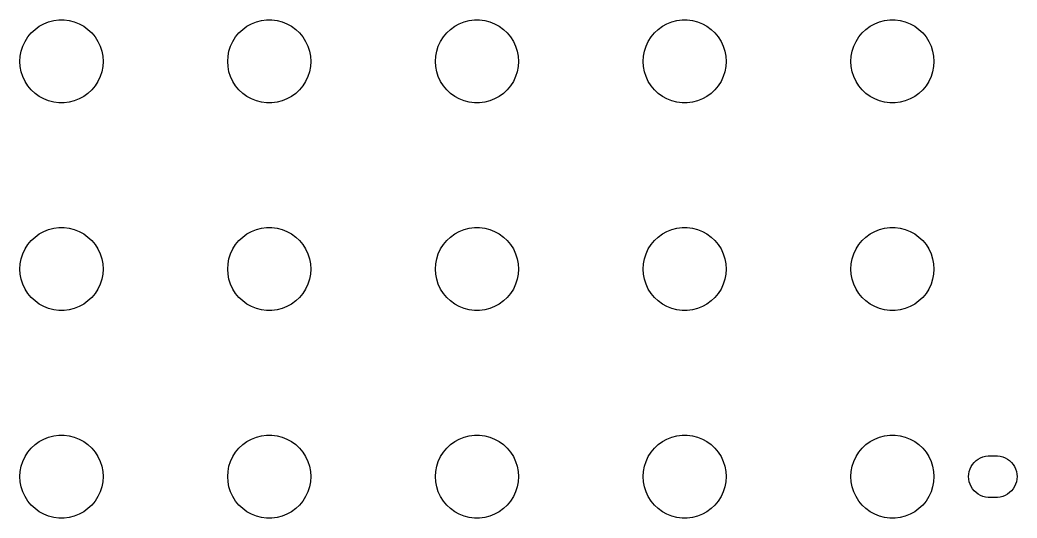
# Model space of a CAD drawing. Header units: metres. Extents: x -156 to 156, y -156 to 156.
# Drawn here: x -78 to -6, y -3 to 33 of the extents above; entities that cross this region are included whole.
import ezdxf

# ---------------------------------------------------------------- set-up
doc = ezdxf.new("R2010")
doc.units = ezdxf.units.M

msp = doc.modelspace()

# ---------------------------------------------------------------- linework, layer by layer
for p, q in [((-76.9123, 32.3115), (-76.6075, 32.533)), ((-76.6075, 32.533), (-76.2773, 32.7145)), ((-76.2773, 32.7145), (-75.927, 32.8532)), ((-75.927, 32.8532), (-75.5621, 32.9469)), ((-75.5621, 32.9469), (-75.1884, 32.9941)), ((-75.1884, 32.9941), (-74.8116, 32.9941)), ((-74.8116, 32.9941), (-74.4379, 32.9469)), ((-74.4379, 32.9469), (-74.073, 32.8532)), ((-74.073, 32.8532), (-73.7227, 32.7145)), ((-73.7227, 32.7145), (-73.3925, 32.533)), ((-73.3925, 32.533), (-73.0877, 32.3115)), ((-61.9123, 32.3115), (-61.6075, 32.533)), ((-61.6075, 32.533), (-61.2773, 32.7145)), ((-61.2773, 32.7145), (-60.927, 32.8532)), ((-60.927, 32.8532), (-60.5621, 32.9469)), ((-60.5621, 32.9469), (-60.1884, 32.9941)), ((-60.1884, 32.9941), (-59.8116, 32.9941)), ((-59.8116, 32.9941), (-59.4379, 32.9469)), ((-59.4379, 32.9469), (-59.0729, 32.8532)), ((-59.0729, 32.8532), (-58.7227, 32.7145)), ((-58.7227, 32.7145), (-58.3925, 32.533)), ((-58.3925, 32.533), (-58.0877, 32.3115)), ((-46.9123, 32.3115), (-46.6075, 32.533)), ((-46.6075, 32.533), (-46.2773, 32.7145)), ((-46.2773, 32.7145), (-45.927, 32.8532)), ((-45.927, 32.8532), (-45.5621, 32.9469)), ((-45.5621, 32.9469), (-45.1884, 32.9941)), ((-45.1884, 32.9941), (-44.8116, 32.9941)), ((-44.8116, 32.9941), (-44.4379, 32.9469)), ((-44.4379, 32.9469), (-44.0729, 32.8532)), ((-44.0729, 32.8532), (-43.7227, 32.7145)), ((-43.7227, 32.7145), (-43.3925, 32.533)), ((-43.3925, 32.533), (-43.0877, 32.3115)), ((-31.9123, 32.3115), (-31.6075, 32.533)), ((-31.6075, 32.533), (-31.2773, 32.7145)), ((-31.2773, 32.7145), (-30.927, 32.8532)), ((-30.927, 32.8532), (-30.5621, 32.9469)), ((-30.5621, 32.9469), (-30.1884, 32.9941)), ((-30.1884, 32.9941), (-29.8116, 32.9941)), ((-29.8116, 32.9941), (-29.4379, 32.9469)), ((-29.4379, 32.9469), (-29.0729, 32.8532)), ((-29.0729, 32.8532), (-28.7227, 32.7145)), ((-28.7227, 32.7145), (-28.3925, 32.533)), ((-28.3925, 32.533), (-28.0877, 32.3115)), ((-16.9123, 32.3115), (-16.6075, 32.533)), ((-16.6075, 32.533), (-16.2773, 32.7145)), ((-16.2773, 32.7145), (-15.927, 32.8532)), ((-15.927, 32.8532), (-15.5621, 32.9469)), ((-15.5621, 32.9469), (-15.1884, 32.9941)), ((-15.1884, 32.9941), (-14.8116, 32.9941)), ((-14.8116, 32.9941), (-14.4379, 32.9469)), ((-14.4379, 32.9469), (-14.0729, 32.8532)), ((-14.0729, 32.8532), (-13.7227, 32.7145)), ((-13.7227, 32.7145), (-13.3925, 32.533)), ((-13.3925, 32.533), (-13.0877, 32.3115)), ((-77.6289, 31.4453), (-77.427, 31.7634)), ((-77.427, 31.7634), (-77.1869, 32.0536)), ((-77.1869, 32.0536), (-76.9123, 32.3115)), ((-73.0877, 32.3115), (-72.8131, 32.0536)), ((-72.8131, 32.0536), (-72.573, 31.7634)), ((-72.573, 31.7634), (-72.3711, 31.4453)), ((-62.6289, 31.4453), (-62.427, 31.7634)), ((-62.427, 31.7634), (-62.1869, 32.0536)), ((-62.1869, 32.0536), (-61.9123, 32.3115)), ((-58.0877, 32.3115), (-57.8131, 32.0536)), ((-57.8131, 32.0536), (-57.5729, 31.7634)), ((-57.5729, 31.7634), (-57.3711, 31.4453)), ((-47.6289, 31.4453), (-47.427, 31.7634)), ((-47.427, 31.7634), (-47.1869, 32.0536)), ((-47.1869, 32.0536), (-46.9123, 32.3115)), ((-43.0877, 32.3115), (-42.8131, 32.0536)), ((-42.8131, 32.0536), (-42.5729, 31.7634)), ((-42.5729, 31.7634), (-42.3711, 31.4453)), ((-32.6289, 31.4453), (-32.427, 31.7634)), ((-32.427, 31.7634), (-32.1869, 32.0536)), ((-32.1869, 32.0536), (-31.9123, 32.3115)), ((-28.0877, 32.3115), (-27.8131, 32.0536)), ((-27.8131, 32.0536), (-27.5729, 31.7634)), ((-27.5729, 31.7634), (-27.3711, 31.4453)), ((-17.6289, 31.4453), (-17.427, 31.7634)), ((-17.427, 31.7634), (-17.1869, 32.0536)), ((-17.1869, 32.0536), (-16.9123, 32.3115)), ((-13.0877, 32.3115), (-12.8131, 32.0536)), ((-12.8131, 32.0536), (-12.5729, 31.7634)), ((-12.5729, 31.7634), (-12.3711, 31.4453)), ((-77.9057, 30.7461), (-77.7893, 31.1044)), ((-77.7893, 31.1044), (-77.6289, 31.4453)), ((-72.3711, 31.4453), (-72.2107, 31.1044)), ((-72.2107, 31.1044), (-72.0943, 30.7461)), ((-62.9057, 30.7461), (-62.7893, 31.1044)), ((-62.7893, 31.1044), (-62.6289, 31.4453)), ((-57.3711, 31.4453), (-57.2107, 31.1044)), ((-57.2107, 31.1044), (-57.0942, 30.7461)), ((-47.9057, 30.7461), (-47.7893, 31.1044)), ((-47.7893, 31.1044), (-47.6289, 31.4453)), ((-42.3711, 31.4453), (-42.2107, 31.1044)), ((-42.2107, 31.1044), (-42.0942, 30.7461)), ((-32.9057, 30.7461), (-32.7893, 31.1044)), ((-32.7893, 31.1044), (-32.6289, 31.4453)), ((-27.3711, 31.4453), (-27.2107, 31.1044)), ((-27.2107, 31.1044), (-27.0942, 30.7461)), ((-17.9057, 30.7461), (-17.7893, 31.1044)), ((-17.7893, 31.1044), (-17.6289, 31.4453)), ((-12.3711, 31.4453), (-12.2107, 31.1044)), ((-12.2107, 31.1044), (-12.0942, 30.7461)), ((-78, 30), (-77.9763, 30.376)), ((-77.9763, 30.376), (-77.9057, 30.7461)), ((-72.0943, 30.7461), (-72.0237, 30.376)), ((-72.0237, 30.376), (-72, 30)), ((-63, 30), (-62.9763, 30.376)), ((-62.9763, 30.376), (-62.9057, 30.7461)), ((-57.0942, 30.7461), (-57.0237, 30.376)), ((-57.0237, 30.376), (-57, 30)), ((-48, 30), (-47.9763, 30.376)), ((-47.9763, 30.376), (-47.9057, 30.7461)), ((-42.0942, 30.7461), (-42.0237, 30.376)), ((-42.0237, 30.376), (-42, 30)), ((-33, 30), (-32.9763, 30.376)), ((-32.9763, 30.376), (-32.9057, 30.7461)), ((-27.0942, 30.7461), (-27.0237, 30.376)), ((-27.0237, 30.376), (-27, 30)), ((-18, 30), (-17.9763, 30.376)), ((-17.9763, 30.376), (-17.9057, 30.7461)), ((-12.0942, 30.7461), (-12.0237, 30.376)), ((-12.0237, 30.376), (-12, 30)), ((-77.9763, 29.624), (-78, 30)), ((-77.9057, 29.2539), (-77.9763, 29.624)), ((-72.0237, 29.624), (-72.0943, 29.2539)), ((-72, 30), (-72.0237, 29.624)), ((-62.9763, 29.624), (-63, 30)), ((-62.9057, 29.2539), (-62.9763, 29.624)), ((-57.0237, 29.624), (-57.0942, 29.2539)), ((-57, 30), (-57.0237, 29.624)), ((-47.9763, 29.624), (-48, 30)), ((-47.9057, 29.2539), (-47.9763, 29.624)), ((-42.0237, 29.624), (-42.0942, 29.2539)), ((-42, 30), (-42.0237, 29.624)), ((-32.9763, 29.624), (-33, 30)), ((-32.9057, 29.2539), (-32.9763, 29.624)), ((-27.0237, 29.624), (-27.0942, 29.2539)), ((-27, 30), (-27.0237, 29.624)), ((-17.9763, 29.624), (-18, 30)), ((-17.9057, 29.2539), (-17.9763, 29.624)), ((-12.0237, 29.624), (-12.0942, 29.2539)), ((-12, 30), (-12.0237, 29.624)), ((-77.7893, 28.8956), (-77.9057, 29.2539)), ((-77.6289, 28.5547), (-77.7893, 28.8956)), ((-72.2107, 28.8956), (-72.3711, 28.5547)), ((-72.0943, 29.2539), (-72.2107, 28.8956)), ((-62.7893, 28.8956), (-62.9057, 29.2539)), ((-62.6289, 28.5547), (-62.7893, 28.8956)), ((-57.2107, 28.8956), (-57.3711, 28.5547)), ((-57.0942, 29.2539), (-57.2107, 28.8956)), ((-47.7893, 28.8956), (-47.9057, 29.2539)), ((-47.6289, 28.5547), (-47.7893, 28.8956)), ((-42.2107, 28.8956), (-42.3711, 28.5547)), ((-42.0942, 29.2539), (-42.2107, 28.8956)), ((-32.7893, 28.8956), (-32.9057, 29.2539)), ((-32.6289, 28.5547), (-32.7893, 28.8956)), ((-27.2107, 28.8956), (-27.3711, 28.5547)), ((-27.0942, 29.2539), (-27.2107, 28.8956)), ((-17.7893, 28.8956), (-17.9057, 29.2539)), ((-17.6289, 28.5547), (-17.7893, 28.8956)), ((-12.2107, 28.8956), (-12.3711, 28.5547)), ((-12.0942, 29.2539), (-12.2107, 28.8956)), ((-77.427, 28.2366), (-77.6289, 28.5547)), ((-77.1869, 27.9464), (-77.427, 28.2366)), ((-72.573, 28.2366), (-72.8131, 27.9464)), ((-72.3711, 28.5547), (-72.573, 28.2366)), ((-62.427, 28.2366), (-62.6289, 28.5547)), ((-62.1869, 27.9464), (-62.427, 28.2366)), ((-57.5729, 28.2366), (-57.8131, 27.9464)), ((-57.3711, 28.5547), (-57.5729, 28.2366)), ((-47.427, 28.2366), (-47.6289, 28.5547)), ((-47.1869, 27.9464), (-47.427, 28.2366)), ((-42.5729, 28.2366), (-42.8131, 27.9464)), ((-42.3711, 28.5547), (-42.5729, 28.2366)), ((-32.427, 28.2366), (-32.6289, 28.5547)), ((-32.1869, 27.9464), (-32.427, 28.2366)), ((-27.5729, 28.2366), (-27.8131, 27.9464)), ((-27.3711, 28.5547), (-27.5729, 28.2366)), ((-17.427, 28.2366), (-17.6289, 28.5547)), ((-17.1869, 27.9464), (-17.427, 28.2366)), ((-12.5729, 28.2366), (-12.8131, 27.9464)), ((-12.3711, 28.5547), (-12.5729, 28.2366)), ((-76.9123, 27.6884), (-77.1869, 27.9464)), ((-76.6075, 27.467), (-76.9123, 27.6884)), ((-76.2773, 27.2855), (-76.6075, 27.467)), ((-73.3925, 27.467), (-73.7227, 27.2855)), ((-73.0877, 27.6884), (-73.3925, 27.467)), ((-72.8131, 27.9464), (-73.0877, 27.6884)), ((-61.9123, 27.6884), (-62.1869, 27.9464)), ((-61.6075, 27.467), (-61.9123, 27.6884)), ((-61.2773, 27.2855), (-61.6075, 27.467)), ((-58.3925, 27.467), (-58.7227, 27.2855)), ((-58.0877, 27.6884), (-58.3925, 27.467)), ((-57.8131, 27.9464), (-58.0877, 27.6884)), ((-46.9123, 27.6884), (-47.1869, 27.9464)), ((-46.6075, 27.467), (-46.9123, 27.6884)), ((-46.2773, 27.2855), (-46.6075, 27.467)), ((-43.3925, 27.467), (-43.7227, 27.2855)), ((-43.0877, 27.6884), (-43.3925, 27.467)), ((-42.8131, 27.9464), (-43.0877, 27.6884)), ((-31.9123, 27.6884), (-32.1869, 27.9464)), ((-31.6075, 27.467), (-31.9123, 27.6884)), ((-31.2773, 27.2855), (-31.6075, 27.467)), ((-28.3925, 27.467), (-28.7227, 27.2855)), ((-28.0877, 27.6884), (-28.3925, 27.467)), ((-27.8131, 27.9464), (-28.0877, 27.6884)), ((-16.9123, 27.6884), (-17.1869, 27.9464)), ((-16.6075, 27.467), (-16.9123, 27.6884)), ((-16.2773, 27.2855), (-16.6075, 27.467)), ((-13.3925, 27.467), (-13.7227, 27.2855)), ((-13.0877, 27.6884), (-13.3925, 27.467)), ((-12.8131, 27.9464), (-13.0877, 27.6884)), ((-75.927, 27.1468), (-76.2773, 27.2855)), ((-75.5621, 27.0531), (-75.927, 27.1468)), ((-75.1884, 27.0059), (-75.5621, 27.0531)), ((-74.8116, 27.0059), (-75.1884, 27.0059)), ((-74.4379, 27.0531), (-74.8116, 27.0059)), ((-74.073, 27.1468), (-74.4379, 27.0531)), ((-73.7227, 27.2855), (-74.073, 27.1468)), ((-60.927, 27.1468), (-61.2773, 27.2855)), ((-60.5621, 27.0531), (-60.927, 27.1468)), ((-60.1884, 27.0059), (-60.5621, 27.0531)), ((-59.8116, 27.0059), (-60.1884, 27.0059)), ((-59.4379, 27.0531), (-59.8116, 27.0059)), ((-59.0729, 27.1468), (-59.4379, 27.0531)), ((-58.7227, 27.2855), (-59.0729, 27.1468)), ((-45.927, 27.1468), (-46.2773, 27.2855)), ((-45.5621, 27.0531), (-45.927, 27.1468)), ((-45.1884, 27.0059), (-45.5621, 27.0531)), ((-44.8116, 27.0059), (-45.1884, 27.0059)), ((-44.4379, 27.0531), (-44.8116, 27.0059)), ((-44.0729, 27.1468), (-44.4379, 27.0531)), ((-43.7227, 27.2855), (-44.0729, 27.1468)), ((-30.927, 27.1468), (-31.2773, 27.2855)), ((-30.5621, 27.0531), (-30.927, 27.1468)), ((-30.1884, 27.0059), (-30.5621, 27.0531)), ((-29.8116, 27.0059), (-30.1884, 27.0059)), ((-29.4379, 27.0531), (-29.8116, 27.0059)), ((-29.0729, 27.1468), (-29.4379, 27.0531)), ((-28.7227, 27.2855), (-29.0729, 27.1468)), ((-15.927, 27.1468), (-16.2773, 27.2855)), ((-15.5621, 27.0531), (-15.927, 27.1468)), ((-15.1884, 27.0059), (-15.5621, 27.0531)), ((-14.8116, 27.0059), (-15.1884, 27.0059)), ((-14.4379, 27.0531), (-14.8116, 27.0059)), ((-14.0729, 27.1468), (-14.4379, 27.0531)), ((-13.7227, 27.2855), (-14.0729, 27.1468)), ((-77.1869, 17.0536), (-76.9123, 17.3115)), ((-76.9123, 17.3115), (-76.6075, 17.533)), ((-76.6075, 17.533), (-76.2773, 17.7145)), ((-76.2773, 17.7145), (-75.927, 17.8532)), ((-75.927, 17.8532), (-75.5621, 17.9469)), ((-75.5621, 17.9469), (-75.1884, 17.9941)), ((-75.1884, 17.9941), (-74.8116, 17.9941)), ((-74.8116, 17.9941), (-74.4379, 17.9469)), ((-74.4379, 17.9469), (-74.073, 17.8532)), ((-74.073, 17.8532), (-73.7227, 17.7145)), ((-73.7227, 17.7145), (-73.3925, 17.533)), ((-73.3925, 17.533), (-73.0877, 17.3115)), ((-73.0877, 17.3115), (-72.8131, 17.0536)), ((-62.1869, 17.0536), (-61.9123, 17.3115)), ((-61.9123, 17.3115), (-61.6075, 17.533)), ((-61.6075, 17.533), (-61.2773, 17.7145)), ((-61.2773, 17.7145), (-60.927, 17.8532)), ((-60.927, 17.8532), (-60.5621, 17.9469)), ((-60.5621, 17.9469), (-60.1884, 17.9941)), ((-60.1884, 17.9941), (-59.8116, 17.9941)), ((-59.8116, 17.9941), (-59.4379, 17.9469)), ((-59.4379, 17.9469), (-59.0729, 17.8532)), ((-59.0729, 17.8532), (-58.7227, 17.7145)), ((-58.7227, 17.7145), (-58.3925, 17.533)), ((-58.3925, 17.533), (-58.0877, 17.3115)), ((-58.0877, 17.3115), (-57.8131, 17.0536)), ((-47.1869, 17.0536), (-46.9123, 17.3115)), ((-46.9123, 17.3115), (-46.6075, 17.533)), ((-46.6075, 17.533), (-46.2773, 17.7145)), ((-46.2773, 17.7145), (-45.927, 17.8532)), ((-45.927, 17.8532), (-45.5621, 17.9469)), ((-45.5621, 17.9469), (-45.1884, 17.9941)), ((-45.1884, 17.9941), (-44.8116, 17.9941)), ((-44.8116, 17.9941), (-44.4379, 17.9469)), ((-44.4379, 17.9469), (-44.0729, 17.8532)), ((-44.0729, 17.8532), (-43.7227, 17.7145)), ((-43.7227, 17.7145), (-43.3925, 17.533)), ((-43.3925, 17.533), (-43.0877, 17.3115)), ((-43.0877, 17.3115), (-42.8131, 17.0536)), ((-32.1869, 17.0536), (-31.9123, 17.3115)), ((-31.9123, 17.3115), (-31.6075, 17.533)), ((-31.6075, 17.533), (-31.2773, 17.7145)), ((-31.2773, 17.7145), (-30.927, 17.8532)), ((-30.927, 17.8532), (-30.5621, 17.9469)), ((-30.5621, 17.9469), (-30.1884, 17.9941)), ((-30.1884, 17.9941), (-29.8116, 17.9941)), ((-29.8116, 17.9941), (-29.4379, 17.9469)), ((-29.4379, 17.9469), (-29.0729, 17.8532)), ((-29.0729, 17.8532), (-28.7227, 17.7145)), ((-28.7227, 17.7145), (-28.3925, 17.533)), ((-28.3925, 17.533), (-28.0877, 17.3115)), ((-28.0877, 17.3115), (-27.8131, 17.0536)), ((-17.1869, 17.0536), (-16.9123, 17.3115)), ((-16.9123, 17.3115), (-16.6075, 17.533)), ((-16.6075, 17.533), (-16.2773, 17.7145)), ((-16.2773, 17.7145), (-15.927, 17.8532)), ((-15.927, 17.8532), (-15.5621, 17.9469)), ((-15.5621, 17.9469), (-15.1884, 17.9941)), ((-15.1884, 17.9941), (-14.8116, 17.9941)), ((-14.8116, 17.9941), (-14.4379, 17.9469)), ((-14.4379, 17.9469), (-14.0729, 17.8532)), ((-14.0729, 17.8532), (-13.7227, 17.7145)), ((-13.7227, 17.7145), (-13.3925, 17.533)), ((-13.3925, 17.533), (-13.0877, 17.3115)), ((-13.0877, 17.3115), (-12.8131, 17.0536)), ((-77.6289, 16.4453), (-77.427, 16.7634)), ((-77.427, 16.7634), (-77.1869, 17.0536)), ((-72.8131, 17.0536), (-72.573, 16.7634)), ((-72.573, 16.7634), (-72.3711, 16.4453)), ((-62.6289, 16.4453), (-62.427, 16.7634)), ((-62.427, 16.7634), (-62.1869, 17.0536)), ((-57.8131, 17.0536), (-57.5729, 16.7634)), ((-57.5729, 16.7634), (-57.3711, 16.4453)), ((-47.6289, 16.4453), (-47.427, 16.7634)), ((-47.427, 16.7634), (-47.1869, 17.0536)), ((-42.8131, 17.0536), (-42.5729, 16.7634)), ((-42.5729, 16.7634), (-42.3711, 16.4453)), ((-32.6289, 16.4453), (-32.427, 16.7634)), ((-32.427, 16.7634), (-32.1869, 17.0536)), ((-27.8131, 17.0536), (-27.5729, 16.7634)), ((-27.5729, 16.7634), (-27.3711, 16.4453)), ((-17.6289, 16.4453), (-17.427, 16.7634)), ((-17.427, 16.7634), (-17.1869, 17.0536)), ((-12.8131, 17.0536), (-12.5729, 16.7634)), ((-12.5729, 16.7634), (-12.3711, 16.4453)), ((-77.9057, 15.7461), (-77.7893, 16.1044)), ((-77.7893, 16.1044), (-77.6289, 16.4453)), ((-72.3711, 16.4453), (-72.2107, 16.1044)), ((-72.2107, 16.1044), (-72.0943, 15.7461)), ((-62.9057, 15.7461), (-62.7893, 16.1044)), ((-62.7893, 16.1044), (-62.6289, 16.4453)), ((-57.3711, 16.4453), (-57.2107, 16.1044)), ((-57.2107, 16.1044), (-57.0942, 15.7461)), ((-47.9057, 15.7461), (-47.7893, 16.1044)), ((-47.7893, 16.1044), (-47.6289, 16.4453)), ((-42.3711, 16.4453), (-42.2107, 16.1044)), ((-42.2107, 16.1044), (-42.0942, 15.7461)), ((-32.9057, 15.7461), (-32.7893, 16.1044)), ((-32.7893, 16.1044), (-32.6289, 16.4453)), ((-27.3711, 16.4453), (-27.2107, 16.1044)), ((-27.2107, 16.1044), (-27.0942, 15.7461)), ((-17.9057, 15.7461), (-17.7893, 16.1044)), ((-17.7893, 16.1044), (-17.6289, 16.4453)), ((-12.3711, 16.4453), (-12.2107, 16.1044)), ((-12.2107, 16.1044), (-12.0942, 15.7461)), ((-78, 15), (-77.9763, 15.376)), ((-77.9763, 15.376), (-77.9057, 15.7461)), ((-72.0943, 15.7461), (-72.0237, 15.376)), ((-72.0237, 15.376), (-72, 15)), ((-63, 15), (-62.9763, 15.376)), ((-62.9763, 15.376), (-62.9057, 15.7461)), ((-57.0942, 15.7461), (-57.0237, 15.376)), ((-57.0237, 15.376), (-57, 15)), ((-48, 15), (-47.9763, 15.376)), ((-47.9763, 15.376), (-47.9057, 15.7461)), ((-42.0942, 15.7461), (-42.0237, 15.376)), ((-42.0237, 15.376), (-42, 15)), ((-33, 15), (-32.9763, 15.376)), ((-32.9763, 15.376), (-32.9057, 15.7461)), ((-27.0942, 15.7461), (-27.0237, 15.376)), ((-27.0237, 15.376), (-27, 15)), ((-18, 15), (-17.9763, 15.376)), ((-17.9763, 15.376), (-17.9057, 15.7461)), ((-12.0942, 15.7461), (-12.0237, 15.376)), ((-12.0237, 15.376), (-12, 15)), ((-77.9763, 14.624), (-78, 15)), ((-77.9057, 14.2539), (-77.9763, 14.624)), ((-72.0237, 14.624), (-72.0943, 14.2539)), ((-72, 15), (-72.0237, 14.624)), ((-62.9763, 14.624), (-63, 15)), ((-62.9057, 14.2539), (-62.9763, 14.624)), ((-57.0237, 14.624), (-57.0942, 14.2539)), ((-57, 15), (-57.0237, 14.624)), ((-47.9763, 14.624), (-48, 15)), ((-47.9057, 14.2539), (-47.9763, 14.624)), ((-42.0237, 14.624), (-42.0942, 14.2539)), ((-42, 15), (-42.0237, 14.624)), ((-32.9763, 14.624), (-33, 15)), ((-32.9057, 14.2539), (-32.9763, 14.624)), ((-27.0237, 14.624), (-27.0942, 14.2539)), ((-27, 15), (-27.0237, 14.624)), ((-17.9763, 14.624), (-18, 15)), ((-17.9057, 14.2539), (-17.9763, 14.624)), ((-12.0237, 14.624), (-12.0942, 14.2539)), ((-12, 15), (-12.0237, 14.624)), ((-77.7893, 13.8956), (-77.9057, 14.2539)), ((-77.6289, 13.5547), (-77.7893, 13.8956)), ((-72.2107, 13.8956), (-72.3711, 13.5547)), ((-72.0943, 14.2539), (-72.2107, 13.8956)), ((-62.7893, 13.8956), (-62.9057, 14.2539)), ((-62.6289, 13.5547), (-62.7893, 13.8956)), ((-57.2107, 13.8956), (-57.3711, 13.5547)), ((-57.0942, 14.2539), (-57.2107, 13.8956)), ((-47.7893, 13.8956), (-47.9057, 14.2539)), ((-47.6289, 13.5547), (-47.7893, 13.8956)), ((-42.2107, 13.8956), (-42.3711, 13.5547)), ((-42.0942, 14.2539), (-42.2107, 13.8956)), ((-32.7893, 13.8956), (-32.9057, 14.2539)), ((-32.6289, 13.5547), (-32.7893, 13.8956)), ((-27.2107, 13.8956), (-27.3711, 13.5547)), ((-27.0942, 14.2539), (-27.2107, 13.8956)), ((-17.7893, 13.8956), (-17.9057, 14.2539)), ((-17.6289, 13.5547), (-17.7893, 13.8956)), ((-12.2107, 13.8956), (-12.3711, 13.5547)), ((-12.0942, 14.2539), (-12.2107, 13.8956)), ((-77.427, 13.2366), (-77.6289, 13.5547)), ((-77.1869, 12.9464), (-77.427, 13.2366)), ((-72.573, 13.2366), (-72.8131, 12.9464)), ((-72.3711, 13.5547), (-72.573, 13.2366)), ((-62.427, 13.2366), (-62.6289, 13.5547)), ((-62.1869, 12.9464), (-62.427, 13.2366)), ((-57.5729, 13.2366), (-57.8131, 12.9464)), ((-57.3711, 13.5547), (-57.5729, 13.2366)), ((-47.427, 13.2366), (-47.6289, 13.5547)), ((-47.1869, 12.9464), (-47.427, 13.2366)), ((-42.5729, 13.2366), (-42.8131, 12.9464)), ((-42.3711, 13.5547), (-42.5729, 13.2366)), ((-32.427, 13.2366), (-32.6289, 13.5547)), ((-32.1869, 12.9464), (-32.427, 13.2366)), ((-27.5729, 13.2366), (-27.8131, 12.9464)), ((-27.3711, 13.5547), (-27.5729, 13.2366)), ((-17.427, 13.2366), (-17.6289, 13.5547)), ((-17.1869, 12.9464), (-17.427, 13.2366)), ((-12.5729, 13.2366), (-12.8131, 12.9464)), ((-12.3711, 13.5547), (-12.5729, 13.2366)), ((-76.9123, 12.6884), (-77.1869, 12.9464)), ((-76.6075, 12.467), (-76.9123, 12.6884)), ((-76.2773, 12.2855), (-76.6075, 12.467)), ((-75.927, 12.1468), (-76.2773, 12.2855)), ((-73.7227, 12.2855), (-74.073, 12.1468)), ((-73.3925, 12.467), (-73.7227, 12.2855)), ((-73.0877, 12.6884), (-73.3925, 12.467)), ((-72.8131, 12.9464), (-73.0877, 12.6884)), ((-61.9123, 12.6884), (-62.1869, 12.9464)), ((-61.6075, 12.467), (-61.9123, 12.6884)), ((-61.2773, 12.2855), (-61.6075, 12.467)), ((-60.927, 12.1468), (-61.2773, 12.2855)), ((-58.7227, 12.2855), (-59.0729, 12.1468)), ((-58.3925, 12.467), (-58.7227, 12.2855)), ((-58.0877, 12.6884), (-58.3925, 12.467)), ((-57.8131, 12.9464), (-58.0877, 12.6884)), ((-46.9123, 12.6884), (-47.1869, 12.9464)), ((-46.6075, 12.467), (-46.9123, 12.6884)), ((-46.2773, 12.2855), (-46.6075, 12.467)), ((-45.927, 12.1468), (-46.2773, 12.2855)), ((-43.7227, 12.2855), (-44.0729, 12.1468)), ((-43.3925, 12.467), (-43.7227, 12.2855)), ((-43.0877, 12.6884), (-43.3925, 12.467)), ((-42.8131, 12.9464), (-43.0877, 12.6884)), ((-31.9123, 12.6884), (-32.1869, 12.9464)), ((-31.6075, 12.467), (-31.9123, 12.6884)), ((-31.2773, 12.2855), (-31.6075, 12.467)), ((-30.927, 12.1468), (-31.2773, 12.2855)), ((-28.7227, 12.2855), (-29.0729, 12.1468)), ((-28.3925, 12.467), (-28.7227, 12.2855)), ((-28.0877, 12.6884), (-28.3925, 12.467)), ((-27.8131, 12.9464), (-28.0877, 12.6884)), ((-16.9123, 12.6884), (-17.1869, 12.9464)), ((-16.6075, 12.467), (-16.9123, 12.6884)), ((-16.2773, 12.2855), (-16.6075, 12.467)), ((-15.927, 12.1468), (-16.2773, 12.2855)), ((-13.7227, 12.2855), (-14.0729, 12.1468)), ((-13.3925, 12.467), (-13.7227, 12.2855)), ((-13.0877, 12.6884), (-13.3925, 12.467)), ((-12.8131, 12.9464), (-13.0877, 12.6884)), ((-75.5621, 12.0531), (-75.927, 12.1468)), ((-75.1884, 12.0059), (-75.5621, 12.0531)), ((-74.8116, 12.0059), (-75.1884, 12.0059)), ((-74.4379, 12.0531), (-74.8116, 12.0059)), ((-74.073, 12.1468), (-74.4379, 12.0531)), ((-60.5621, 12.0531), (-60.927, 12.1468)), ((-60.1884, 12.0059), (-60.5621, 12.0531)), ((-59.8116, 12.0059), (-60.1884, 12.0059)), ((-59.4379, 12.0531), (-59.8116, 12.0059)), ((-59.0729, 12.1468), (-59.4379, 12.0531)), ((-45.5621, 12.0531), (-45.927, 12.1468)), ((-45.1884, 12.0059), (-45.5621, 12.0531)), ((-44.8116, 12.0059), (-45.1884, 12.0059)), ((-44.4379, 12.0531), (-44.8116, 12.0059)), ((-44.0729, 12.1468), (-44.4379, 12.0531)), ((-30.5621, 12.0531), (-30.927, 12.1468)), ((-30.1884, 12.0059), (-30.5621, 12.0531)), ((-29.8116, 12.0059), (-30.1884, 12.0059)), ((-29.4379, 12.0531), (-29.8116, 12.0059)), ((-29.0729, 12.1468), (-29.4379, 12.0531)), ((-15.5621, 12.0531), (-15.927, 12.1468)), ((-15.1884, 12.0059), (-15.5621, 12.0531)), ((-14.8116, 12.0059), (-15.1884, 12.0059)), ((-14.4379, 12.0531), (-14.8116, 12.0059)), ((-14.0729, 12.1468), (-14.4379, 12.0531)), ((-75.927, 2.85316), (-75.5621, 2.94685)), ((-75.5621, 2.94685), (-75.1884, 2.99408)), ((-75.1884, 2.99408), (-74.8116, 2.99408)), ((-74.8116, 2.99408), (-74.4379, 2.94685)), ((-74.4379, 2.94685), (-74.073, 2.85316)), ((-60.927, 2.85316), (-60.5621, 2.94685)), ((-60.5621, 2.94685), (-60.1884, 2.99408)), ((-60.1884, 2.99408), (-59.8116, 2.99408)), ((-59.8116, 2.99408), (-59.4379, 2.94685)), ((-59.4379, 2.94685), (-59.0729, 2.85316)), ((-45.927, 2.85316), (-45.5621, 2.94685)), ((-45.5621, 2.94685), (-45.1884, 2.99408)), ((-45.1884, 2.99408), (-44.8116, 2.99408)), ((-44.8116, 2.99408), (-44.4379, 2.94685)), ((-44.4379, 2.94685), (-44.0729, 2.85316)), ((-30.927, 2.85316), (-30.5621, 2.94685)), ((-30.5621, 2.94685), (-30.1884, 2.99408)), ((-30.1884, 2.99408), (-29.8116, 2.99408)), ((-29.8116, 2.99408), (-29.4379, 2.94685)), ((-29.4379, 2.94685), (-29.0729, 2.85316)), ((-15.927, 2.85316), (-15.5621, 2.94685)), ((-15.5621, 2.94685), (-15.1884, 2.99408)), ((-15.1884, 2.99408), (-14.8116, 2.99408)), ((-14.8116, 2.99408), (-14.4379, 2.94685)), ((-14.4379, 2.94685), (-14.0729, 2.85316)), ((-77.1869, 2.05363), (-76.9123, 2.31154)), ((-76.9123, 2.31154), (-76.6075, 2.53297)), ((-76.6075, 2.53297), (-76.2773, 2.71448)), ((-76.2773, 2.71448), (-75.927, 2.85316)), ((-74.073, 2.85316), (-73.7227, 2.71448)), ((-73.7227, 2.71448), (-73.3925, 2.53297)), ((-73.3925, 2.53297), (-73.0877, 2.31154)), ((-73.0877, 2.31154), (-72.8131, 2.05363)), ((-62.1869, 2.05363), (-61.9123, 2.31154)), ((-61.9123, 2.31154), (-61.6075, 2.53297)), ((-61.6075, 2.53297), (-61.2773, 2.71448)), ((-61.2773, 2.71448), (-60.927, 2.85316)), ((-59.0729, 2.85316), (-58.7227, 2.71448)), ((-58.7227, 2.71448), (-58.3925, 2.53297)), ((-58.3925, 2.53297), (-58.0877, 2.31154)), ((-58.0877, 2.31154), (-57.8131, 2.05363)), ((-47.1869, 2.05363), (-46.9123, 2.31154)), ((-46.9123, 2.31154), (-46.6075, 2.53297)), ((-46.6075, 2.53297), (-46.2773, 2.71448)), ((-46.2773, 2.71448), (-45.927, 2.85316)), ((-44.0729, 2.85316), (-43.7227, 2.71448)), ((-43.7227, 2.71448), (-43.3925, 2.53297)), ((-43.3925, 2.53297), (-43.0877, 2.31154)), ((-43.0877, 2.31154), (-42.8131, 2.05363)), ((-32.1869, 2.05363), (-31.9123, 2.31154)), ((-31.9123, 2.31154), (-31.6075, 2.53297)), ((-31.6075, 2.53297), (-31.2773, 2.71448)), ((-31.2773, 2.71448), (-30.927, 2.85316)), ((-29.0729, 2.85316), (-28.7227, 2.71448)), ((-28.7227, 2.71448), (-28.3925, 2.53297)), ((-28.3925, 2.53297), (-28.0877, 2.31154)), ((-28.0877, 2.31154), (-27.8131, 2.05363)), ((-17.1869, 2.05363), (-16.9123, 2.31154)), ((-16.9123, 2.31154), (-16.6075, 2.53297)), ((-16.6075, 2.53297), (-16.2773, 2.71448)), ((-16.2773, 2.71448), (-15.927, 2.85316)), ((-14.0729, 2.85316), (-13.7227, 2.71448)), ((-13.7227, 2.71448), (-13.3925, 2.53297)), ((-13.3925, 2.53297), (-13.0877, 2.31154)), ((-13.0877, 2.31154), (-12.8131, 2.05363)), ((-77.7893, 1.10437), (-77.6289, 1.44525)), ((-77.6289, 1.44525), (-77.427, 1.76335)), ((-77.427, 1.76335), (-77.1869, 2.05363)), ((-72.8131, 2.05363), (-72.573, 1.76335)), ((-72.573, 1.76335), (-72.3711, 1.44525)), ((-72.3711, 1.44525), (-72.2107, 1.10437)), ((-62.7893, 1.10437), (-62.6289, 1.44525)), ((-62.6289, 1.44525), (-62.427, 1.76335)), ((-62.427, 1.76335), (-62.1869, 2.05363)), ((-57.8131, 2.05363), (-57.5729, 1.76335)), ((-57.5729, 1.76335), (-57.3711, 1.44525)), ((-57.3711, 1.44525), (-57.2107, 1.10437)), ((-47.7893, 1.10437), (-47.6289, 1.44525)), ((-47.6289, 1.44525), (-47.427, 1.76335)), ((-47.427, 1.76335), (-47.1869, 2.05363)), ((-42.8131, 2.05363), (-42.5729, 1.76335)), ((-42.5729, 1.76335), (-42.3711, 1.44525)), ((-42.3711, 1.44525), (-42.2107, 1.10437)), ((-32.7893, 1.10437), (-32.6289, 1.44525)), ((-32.6289, 1.44525), (-32.427, 1.76335)), ((-32.427, 1.76335), (-32.1869, 2.05363)), ((-27.8131, 2.05363), (-27.5729, 1.76335)), ((-27.5729, 1.76335), (-27.3711, 1.44525)), ((-27.3711, 1.44525), (-27.2107, 1.10437)), ((-17.7893, 1.10437), (-17.6289, 1.44525)), ((-17.6289, 1.44525), (-17.427, 1.76335)), ((-17.427, 1.76335), (-17.1869, 2.05363)), ((-12.8131, 2.05363), (-12.5729, 1.76335)), ((-12.5729, 1.76335), (-12.3711, 1.44525)), ((-12.3711, 1.44525), (-12.2107, 1.10437)), ((-8.46352, 1.42657), (-8.28107, 1.47342)), ((-8.28107, 1.47342), (-8.09418, 1.49704)), ((-8.09418, 1.49704), (-7.40581, 1.49704)), ((-7.40581, 1.49704), (-7.21892, 1.47342)), ((-7.21892, 1.47342), (-7.03647, 1.42657)), ((-77.9763, 0.37599), (-77.9057, 0.74606)), ((-77.9057, 0.74606), (-77.7893, 1.10437)), ((-72.2107, 1.10437), (-72.0943, 0.74606)), ((-72.0943, 0.74606), (-72.0237, 0.37599)), ((-62.9763, 0.37599), (-62.9057, 0.74606)), ((-62.9057, 0.74606), (-62.7893, 1.10437)), ((-57.2107, 1.10437), (-57.0942, 0.74606)), ((-57.0942, 0.74606), (-57.0237, 0.37599)), ((-47.9763, 0.37599), (-47.9057, 0.74606)), ((-47.9057, 0.74606), (-47.7893, 1.10437)), ((-42.2107, 1.10437), (-42.0942, 0.74606)), ((-42.0942, 0.74606), (-42.0237, 0.37599)), ((-32.9763, 0.37599), (-32.9057, 0.74606)), ((-32.9057, 0.74606), (-32.7893, 1.10437)), ((-27.2107, 1.10437), (-27.0942, 0.74606)), ((-27.0942, 0.74606), (-27.0237, 0.37599)), ((-17.9763, 0.37599), (-17.9057, 0.74606)), ((-17.9057, 0.74606), (-17.7893, 1.10437)), ((-12.2107, 1.10437), (-12.0942, 0.74606)), ((-12.0942, 0.74606), (-12.0237, 0.37599)), ((-9.39465, 0.55219), (-9.31445, 0.72263)), ((-9.31445, 0.72263), (-9.21352, 0.88167)), ((-9.21352, 0.88167), (-9.09344, 1.02681)), ((-9.09344, 1.02681), (-8.95613, 1.15576)), ((-8.95613, 1.15576), (-8.80373, 1.26648)), ((-8.80373, 1.26648), (-8.63866, 1.35724)), ((-8.63866, 1.35724), (-8.46352, 1.42657)), ((-7.03647, 1.42657), (-6.86133, 1.35724)), ((-6.86133, 1.35724), (-6.69626, 1.26648)), ((-6.69626, 1.26648), (-6.54385, 1.15576)), ((-6.54385, 1.15576), (-6.40654, 1.02681)), ((-6.40654, 1.02681), (-6.28647, 0.88167)), ((-6.28647, 0.88167), (-6.18553, 0.72263)), ((-6.18553, 0.72263), (-6.10533, 0.55219)), ((-78, 0), (-77.9763, 0.37599)), ((-77.9763, -0.37599), (-78, 0)), ((-72.0237, 0.37599), (-72, 0)), ((-72, 0), (-72.0237, -0.37599)), ((-63, 0), (-62.9763, 0.37599)), ((-62.9763, -0.37599), (-63, 0)), ((-57.0237, 0.37599), (-57, 0)), ((-57, 0), (-57.0237, -0.37599)), ((-48, 0), (-47.9763, 0.37599)), ((-47.9763, -0.37599), (-48, 0)), ((-42.0237, 0.37599), (-42, 0)), ((-42, 0), (-42.0237, -0.37599)), ((-33, 0), (-32.9763, 0.37599)), ((-32.9763, -0.37599), (-33, 0)), ((-27.0237, 0.37599), (-27, 0)), ((-27, 0), (-27.0237, -0.37599)), ((-18, 0), (-17.9763, 0.37599)), ((-17.9763, -0.37599), (-18, 0)), ((-12.0237, 0.37599), (-12, 0)), ((-12, 0), (-12.0237, -0.37599)), ((-9.5, 0), (-9.48816, 0.18799)), ((-9.48816, -0.18799), (-9.5, 0)), ((-9.48816, 0.18799), (-9.45287, 0.37303)), ((-9.45287, 0.37303), (-9.39465, 0.55219)), ((-6.10533, 0.55219), (-6.04712, 0.37303)), ((-6.04712, 0.37303), (-6.01183, 0.18799)), ((-6.01183, 0.18799), (-6, 0)), ((-6, 0), (-6.01183, -0.18799)), ((-77.9057, -0.74606), (-77.9763, -0.37599)), ((-72.0237, -0.37599), (-72.0943, -0.74606)), ((-62.9057, -0.74606), (-62.9763, -0.37599)), ((-57.0237, -0.37599), (-57.0942, -0.74606)), ((-47.9057, -0.74606), (-47.9763, -0.37599)), ((-42.0237, -0.37599), (-42.0942, -0.74606)), ((-32.9057, -0.74606), (-32.9763, -0.37599)), ((-27.0237, -0.37599), (-27.0942, -0.74606)), ((-17.9057, -0.74606), (-17.9763, -0.37599)), ((-12.0237, -0.37599), (-12.0942, -0.74606)), ((-9.45287, -0.37303), (-9.48816, -0.18799)), ((-9.39465, -0.55219), (-9.45287, -0.37303)), ((-9.31445, -0.72263), (-9.39465, -0.55219)), ((-6.10533, -0.55219), (-6.18553, -0.72263)), ((-6.04712, -0.37303), (-6.10533, -0.55219)), ((-6.01183, -0.18799), (-6.04712, -0.37303)), ((-77.7893, -1.10437), (-77.9057, -0.74606)), ((-77.6289, -1.44525), (-77.7893, -1.10437)), ((-72.2107, -1.10437), (-72.3711, -1.44525)), ((-72.0943, -0.74606), (-72.2107, -1.10437)), ((-62.7893, -1.10437), (-62.9057, -0.74606)), ((-62.6289, -1.44525), (-62.7893, -1.10437)), ((-57.2107, -1.10437), (-57.3711, -1.44525)), ((-57.0942, -0.74606), (-57.2107, -1.10437)), ((-47.7893, -1.10437), (-47.9057, -0.74606)), ((-47.6289, -1.44525), (-47.7893, -1.10437)), ((-42.2107, -1.10437), (-42.3711, -1.44525)), ((-42.0942, -0.74606), (-42.2107, -1.10437)), ((-32.7893, -1.10437), (-32.9057, -0.74606)), ((-32.6289, -1.44525), (-32.7893, -1.10437)), ((-27.2107, -1.10437), (-27.3711, -1.44525)), ((-27.0942, -0.74606), (-27.2107, -1.10437)), ((-17.7893, -1.10437), (-17.9057, -0.74606)), ((-17.6289, -1.44525), (-17.7893, -1.10437)), ((-12.2107, -1.10437), (-12.3711, -1.44525)), ((-12.0942, -0.74606), (-12.2107, -1.10437)), ((-9.21352, -0.88167), (-9.31445, -0.72263)), ((-9.09344, -1.02681), (-9.21352, -0.88167)), ((-8.95613, -1.15576), (-9.09344, -1.02681)), ((-8.80373, -1.26648), (-8.95613, -1.15576)), ((-8.63866, -1.35724), (-8.80373, -1.26648)), ((-8.46352, -1.42657), (-8.63866, -1.35724)), ((-8.28107, -1.47342), (-8.46352, -1.42657)), ((-7.03647, -1.42657), (-7.21892, -1.47342)), ((-6.86133, -1.35724), (-7.03647, -1.42657)), ((-6.69626, -1.26648), (-6.86133, -1.35724)), ((-6.54385, -1.15576), (-6.69626, -1.26648)), ((-6.40654, -1.02681), (-6.54385, -1.15576)), ((-6.28647, -0.88167), (-6.40654, -1.02681)), ((-6.18553, -0.72263), (-6.28647, -0.88167)), ((-77.427, -1.76335), (-77.6289, -1.44525)), ((-77.1869, -2.05363), (-77.427, -1.76335)), ((-76.9123, -2.31154), (-77.1869, -2.05363)), ((-72.8131, -2.05363), (-73.0877, -2.31154)), ((-72.573, -1.76335), (-72.8131, -2.05363)), ((-72.3711, -1.44525), (-72.573, -1.76335)), ((-62.427, -1.76335), (-62.6289, -1.44525)), ((-62.1869, -2.05363), (-62.427, -1.76335)), ((-61.9123, -2.31154), (-62.1869, -2.05363)), ((-57.8131, -2.05363), (-58.0877, -2.31154)), ((-57.5729, -1.76335), (-57.8131, -2.05363)), ((-57.3711, -1.44525), (-57.5729, -1.76335)), ((-47.427, -1.76335), (-47.6289, -1.44525)), ((-47.1869, -2.05363), (-47.427, -1.76335)), ((-46.9123, -2.31154), (-47.1869, -2.05363)), ((-42.8131, -2.05363), (-43.0877, -2.31154)), ((-42.5729, -1.76335), (-42.8131, -2.05363)), ((-42.3711, -1.44525), (-42.5729, -1.76335)), ((-32.427, -1.76335), (-32.6289, -1.44525)), ((-32.1869, -2.05363), (-32.427, -1.76335)), ((-31.9123, -2.31154), (-32.1869, -2.05363)), ((-27.8131, -2.05363), (-28.0877, -2.31154)), ((-27.5729, -1.76335), (-27.8131, -2.05363)), ((-27.3711, -1.44525), (-27.5729, -1.76335)), ((-17.427, -1.76335), (-17.6289, -1.44525)), ((-17.1869, -2.05363), (-17.427, -1.76335)), ((-16.9123, -2.31154), (-17.1869, -2.05363)), ((-12.8131, -2.05363), (-13.0877, -2.31154)), ((-12.5729, -1.76335), (-12.8131, -2.05363)), ((-12.3711, -1.44525), (-12.5729, -1.76335)), ((-8.09418, -1.49704), (-8.28107, -1.47342)), ((-7.40581, -1.49704), (-8.09418, -1.49704)), ((-7.21892, -1.47342), (-7.40581, -1.49704)), ((-76.6075, -2.53297), (-76.9123, -2.31154)), ((-76.2773, -2.71448), (-76.6075, -2.53297)), ((-75.927, -2.85316), (-76.2773, -2.71448)), ((-75.5621, -2.94685), (-75.927, -2.85316)), ((-74.073, -2.85316), (-74.4379, -2.94685)), ((-73.7227, -2.71448), (-74.073, -2.85316)), ((-73.3925, -2.53297), (-73.7227, -2.71448)), ((-73.0877, -2.31154), (-73.3925, -2.53297)), ((-61.6075, -2.53297), (-61.9123, -2.31154)), ((-61.2773, -2.71448), (-61.6075, -2.53297)), ((-60.927, -2.85316), (-61.2773, -2.71448)), ((-60.5621, -2.94685), (-60.927, -2.85316)), ((-59.0729, -2.85316), (-59.4379, -2.94685)), ((-58.7227, -2.71448), (-59.0729, -2.85316)), ((-58.3925, -2.53297), (-58.7227, -2.71448)), ((-58.0877, -2.31154), (-58.3925, -2.53297)), ((-46.6075, -2.53297), (-46.9123, -2.31154)), ((-46.2773, -2.71448), (-46.6075, -2.53297)), ((-45.927, -2.85316), (-46.2773, -2.71448)), ((-45.5621, -2.94685), (-45.927, -2.85316)), ((-44.0729, -2.85316), (-44.4379, -2.94685)), ((-43.7227, -2.71448), (-44.0729, -2.85316)), ((-43.3925, -2.53297), (-43.7227, -2.71448)), ((-43.0877, -2.31154), (-43.3925, -2.53297)), ((-31.6075, -2.53297), (-31.9123, -2.31154)), ((-31.2773, -2.71448), (-31.6075, -2.53297)), ((-30.927, -2.85316), (-31.2773, -2.71448)), ((-30.5621, -2.94685), (-30.927, -2.85316)), ((-29.0729, -2.85316), (-29.4379, -2.94685)), ((-28.7227, -2.71448), (-29.0729, -2.85316)), ((-28.3925, -2.53297), (-28.7227, -2.71448)), ((-28.0877, -2.31154), (-28.3925, -2.53297)), ((-16.6075, -2.53297), (-16.9123, -2.31154)), ((-16.2773, -2.71448), (-16.6075, -2.53297)), ((-15.927, -2.85316), (-16.2773, -2.71448)), ((-15.5621, -2.94685), (-15.927, -2.85316)), ((-14.0729, -2.85316), (-14.4379, -2.94685)), ((-13.7227, -2.71448), (-14.0729, -2.85316)), ((-13.3925, -2.53297), (-13.7227, -2.71448)), ((-13.0877, -2.31154), (-13.3925, -2.53297)), ((-75.1884, -2.99408), (-75.5621, -2.94685)), ((-74.8116, -2.99408), (-75.1884, -2.99408)), ((-74.4379, -2.94685), (-74.8116, -2.99408)), ((-60.1884, -2.99408), (-60.5621, -2.94685)), ((-59.8116, -2.99408), (-60.1884, -2.99408)), ((-59.4379, -2.94685), (-59.8116, -2.99408)), ((-45.1884, -2.99408), (-45.5621, -2.94685)), ((-44.8116, -2.99408), (-45.1884, -2.99408)), ((-44.4379, -2.94685), (-44.8116, -2.99408)), ((-30.1884, -2.99408), (-30.5621, -2.94685)), ((-29.8116, -2.99408), (-30.1884, -2.99408)), ((-29.4379, -2.94685), (-29.8116, -2.99408)), ((-15.1884, -2.99408), (-15.5621, -2.94685)), ((-14.8116, -2.99408), (-15.1884, -2.99408)), ((-14.4379, -2.94685), (-14.8116, -2.99408))]:
    msp.add_line(p, q)

doc.saveas('drawing.dxf')
